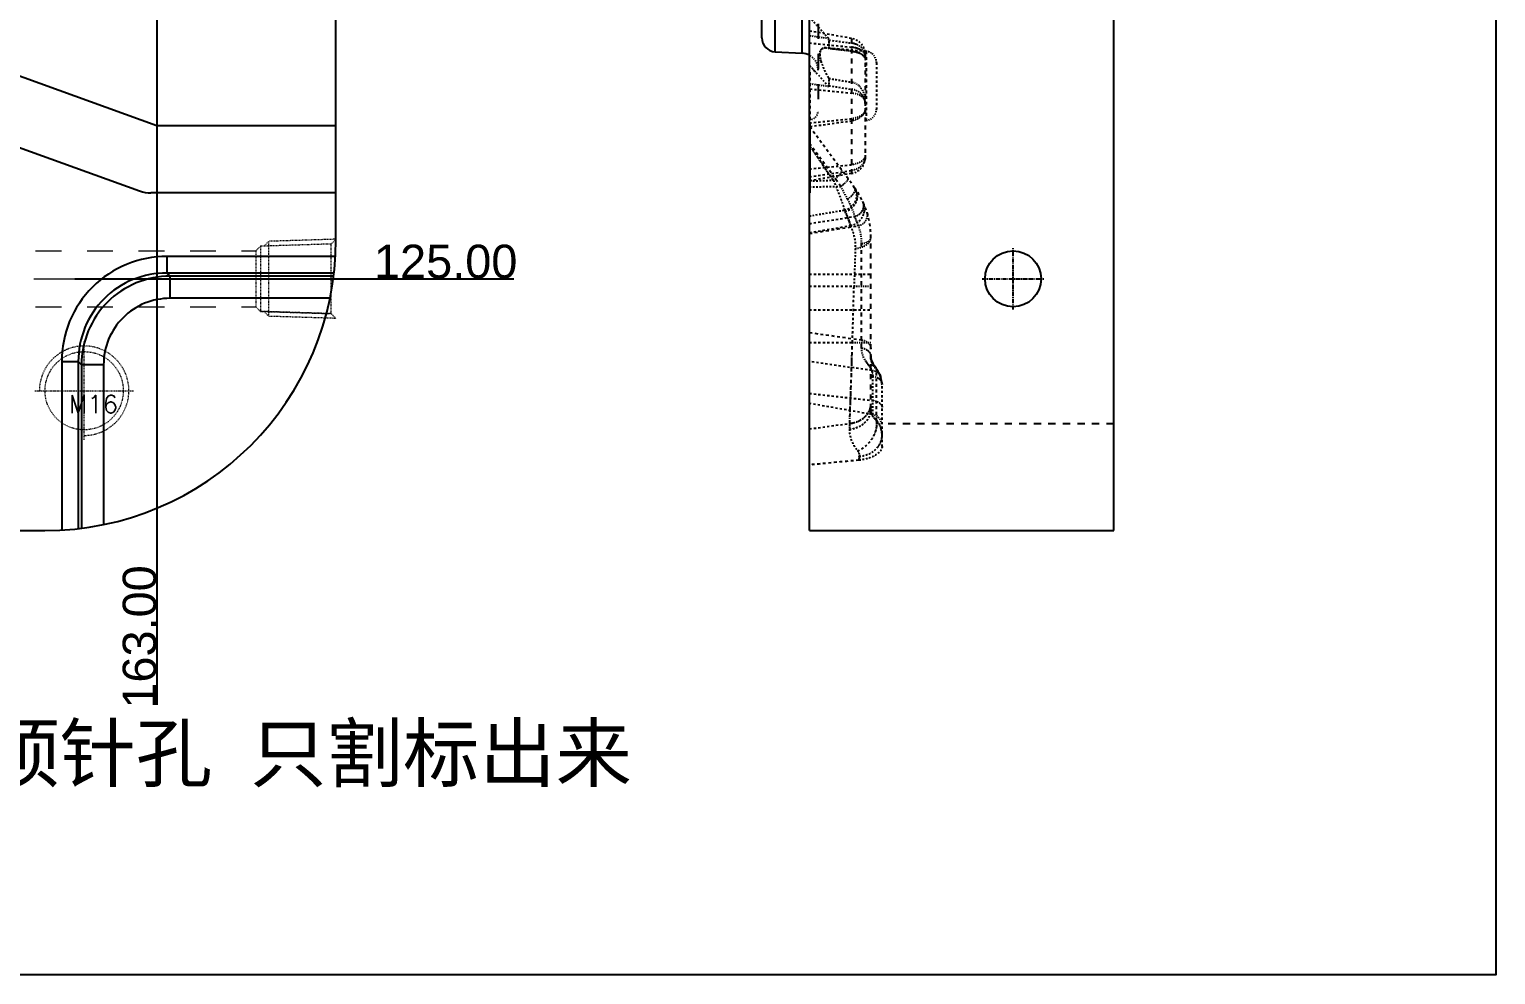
# Model space of a CAD drawing. Header units: millimetres. Extents: x 2704 to 3376, y 1494 to 1982.
# Drawn here: x 3113.9 to 3375.9, y 1494.2 to 1663.3 of the extents above; entities that cross this region are included whole.
import ezdxf

# ---------------------------------------------------------------- set-up
doc = ezdxf.new("R2010")
doc.units = ezdxf.units.MM
doc.linetypes.add('CENTER', pattern=[0.6, 0.375, -0.075, 0.075, -0.075])
doc.linetypes.add('HIDDEN', pattern=[0.2, 0.1, -0.1])
for name, color, linetype, lineweight in [('cool', 153, 'HIDDEN', 9), ('dim', 82, 'Continuous', 9), ('screw', 33, 'Continuous', 13)]:
    doc.layers.add(name, color=color, linetype=linetype, lineweight=lineweight)
doc.layers.add('DEFAULT_2', color=8, linetype='HIDDEN')
doc.styles.get("Standard").update_dxf_attribs({"font": 'arial.ttf'})
doc.styles.add('TXT', font='txt.shx', dxfattribs={"bigfont": 'gbcbig.shx'})
doc.dimstyles.new('mold', dxfattribs={"dimtxt": 10, "dimasz": 5, "dimexe": 0, "dimexo": 0, "dimgap": 0, "dimtad": 1, "dimzin": 1, "dimdsep": 46, "dimtxsty": 'Standard', "dimcen": 0, "dimclrd": 4, "dimclre": 4, "dimclrt": 6, "dimazin": 0, "dimtfac": 1, "dimtofl": 0, "dimtmove": 0, "dimatfit": 3, "dimfxl": 0, "dimarcsym": 0})

# ---------------------------------------------------------------- blocks, each defined once
blk = doc.blocks.new('screw_m16_g')
at = {"layer": 'screw', "color": 1, "linetype": 'CENTER', "ltscale": 0.497582}
for p, q in [((0, -8.8), (0, 8.8)), ((-8.8, 0), (8.8, 0))]:
    blk.add_line(p, q, dxfattribs=at)
at = {"layer": 'screw', "color": 33, "linetype": 'HIDDEN', "ltscale": 0.497582}
blk.add_circle((0, 0), 7, dxfattribs=at)
at = {"layer": 'screw', "color": 92, "linetype": 'HIDDEN', "ltscale": 0.497582}
blk.add_arc((0, 0), 8, 270, 180, dxfattribs=at)
at = {"layer": 'screw', "color": 6, "style": 'TXT'}
blk.add_text('M16', height=3.2, dxfattribs=at).set_placement((-2.72, -4))
blk = doc.blocks.new('cool_jt_f12')
at = {"layer": 'cool', "ltscale": 0.3}
for p, q in [((0, 7.0785), (0.856, 6.2225)), ((0, 7.0785), (12, 6.7035)), ((0.856, 6.2225), (0.856, -6.2225)), ((13.5, 5.827375), (0.856, 6.2225)), ((0.856, 6.2225), (13.5, 5.827375)), ((12, 6.7035), (12.856, 5.8475)), ((12, 6.7035), (12, -6.7035)), ((14.327375, 5), (13.5, 5.827375)), ((13.5, -5.827375), (13.5, 5.827375)), ((14.327375, -5), (14.327375, 5)), ((13.5, -5.827375), (14.327375, -5)), ((0.856, -6.2225), (0, -7.0785)), ((0, -7.0785), (12, -6.7035)), ((0.856, -6.2225), (13.5, -5.827375)), ((12, -6.7035), (12.856, -5.8475))]:
    blk.add_line(p, q, dxfattribs=at)
blk = doc.blocks.new('7')
at = {"layer": 'cool', "ltscale": 46}
for p, q in [((-1665.25, -2312.72), (-1303.91, -2312.72)), ((-1665.25, -2322.72), (-1303.91, -2322.72))]:
    blk.add_line(p, q, dxfattribs=at)
at = {"layer": 'cool', "color": 1, "linetype": 'CENTER', "ltscale": 40}
blk.add_line((-1679.58, -2317.72), (-1289.58, -2317.72), dxfattribs=at)
at = {"layer": 'cool', "ltscale": 0.932966, "rotation": 180}
blk.add_blockref('cool_jt_f12', (-1289.58, -2317.72), dxfattribs=at)
blk = doc.blocks.new('*D113')
at = {"layer": 'Defpoints', "color": 0, "transparency": 16777216}
for p in [(2973.67, 1743.63), (3122.02, 1618.63), (3176.12, 1618.63)]:
    blk.add_point(p, dxfattribs=at)
at = {"layer": 'dim', "color": 4, "lineweight": -2, "transparency": 16777216}
blk.add_line((3122.02, 1618.63), (3200.44, 1618.63), dxfattribs=at)
at = {"layer": 'dim', "color": 6, "transparency": 16777216, "insert": (3188.28, 1621.7), "char_height": 6, "attachment_point": 5}
blk.add_mtext('125.00', dxfattribs=at)
blk = doc.blocks.new('*D132')
at = {"layer": 'Defpoints', "color": 0, "transparency": 16777216}
for p in [(2973.67, 1743.63), (3136.67, 1732.23), (3136.67, 1566.76)]:
    blk.add_point(p, dxfattribs=at)
at = {"layer": 'dim', "color": 4, "lineweight": -2, "transparency": 16777216}
blk.add_line((3136.67, 1732.23), (3136.67, 1542.44), dxfattribs=at)
at = {"layer": 'dim', "color": 6, "transparency": 16777216, "insert": (3133.6, 1554.6), "char_height": 6, "attachment_point": 5, "rotation": 90}
blk.add_mtext('163.00', dxfattribs=at)

msp = doc.modelspace()

# ---------------------------------------------------------------- linework, layer by layer
at = {"color": 7, "linetype": 'Continuous'}
for p, q in [((3307.676, 1573.635), (3307.676, 1913.635)), ((3168.67, 1625.635), (3168.67, 1861.635)), ((3247.162, 1659.241), (3247.162, 1848.029)), ((3251.974, 1658.989), (3251.974, 1848.281)), ((3244.781, 1661.75), (3244.781, 1845.52)), ((3253.271, 1573.635), (3253.271, 1682.285)), ((3247.162, 1659.241), (3251.974, 1658.989)), ((3136.658, 1645.999), (3110.146, 1655.568)), ((3168.67, 1645.999), (3136.658, 1645.999)), ((3253.271, 1645.999), (3253.371, 1645.999)), ((3253.371, 1645.999), (3253.371, 1633.999)), ((3108.262, 1643.49), (3133.571, 1634.355)), ((3168.67, 1633.999), (3135.608, 1633.999)), ((3253.271, 1633.999), (3253.371, 1633.999)), ((3168.584, 1622.648), (3138.472, 1622.648)), ((3138.472, 1622.648), (3138.472, 1619.677)), ((3168.327, 1619.677), (3138.472, 1619.677)), ((3139.03, 1619.119), (3138.472, 1619.677)), ((3168.26, 1619.119), (3139.03, 1619.119)), ((3139.03, 1615.158), (3139.03, 1619.119)), ((3167.603, 1615.158), (3139.03, 1615.158)), ((3119.656, 1603.833), (3122.627, 1603.833)), ((3119.656, 1603.833), (3119.656, 1573.721)), ((3123.186, 1603.275), (3122.627, 1603.833)), ((3122.627, 1603.833), (3122.627, 1573.977)), ((3127.147, 1603.275), (3123.186, 1603.275)), ((3123.186, 1603.275), (3123.186, 1574.045)), ((3127.147, 1603.275), (3127.147, 1574.701)), ((3012.476, 1573.635), (3116.67, 1573.635)), ((3253.271, 1573.635), (3307.676, 1573.635))]:
    msp.add_line(p, q, dxfattribs=at)
at = {"color": 1, "linetype": 'CENTER', "ltscale": 2}
for p, q in [((3289.676, 1613.135), (3289.676, 1624.135)), ((3284.176, 1618.635), (3295.176, 1618.635))]:
    msp.add_line(p, q, dxfattribs=at)
msp.add_lwpolyline([(2704.321, 1982.269), (3375.922, 1982.269), (3375.922, 1494.213), (2704.321, 1494.213)], close=True)
msp.add_circle((3289.676, 1618.635), 5)
at = {"color": 7, "linetype": 'Continuous'}
for centre, radius, start, end in [((3044.02, 1728.51), 81.393, 270, 0), ((3044.02, 1728.51), 79.886, 270, 0), ((3044.02, 1728.51), 72.532, 270, 0), ((3247.294, 1661.75), 2.513, 180, 267), ((3251.816, 1655.978), 3.015, 60.71937, 87), ((3135.608, 1639.999), 6, 250.15411, 270), ((3116.67, 1625.635), 52, 270, 0), ((3116.67, 1625.635), 52, 270, 0)]:
    msp.add_arc(centre, radius, start, end, dxfattribs=at)
for points, knots in [([(3138.472, 1622.648), (3136.022, 1622.648), (3131.07, 1621.686), (3124.797, 1617.509), (3120.619, 1611.237), (3119.657, 1606.283), (3119.656, 1603.833)], [0, 0, 0, 0, 0.2500086, 0.4999555, 0.7499226, 1, 1, 1, 1]), ([(3138.472, 1619.677), (3136.407, 1619.685), (3132.227, 1618.89), (3126.93, 1615.376), (3123.415, 1610.079), (3122.62, 1605.899), (3122.627, 1603.833)], [0, 0, 0, 0, 0.2499953, 0.4999552, 0.7499354, 1, 1, 1, 1]), ([(3139.03, 1619.119), (3136.972, 1619.109), (3132.813, 1618.279), (3127.551, 1614.756), (3124.027, 1609.494), (3123.196, 1605.334), (3123.186, 1603.275)], [0, 0, 0, 0, 0.2499397, 0.4999186, 0.7499203, 1, 1, 1, 1]), ([(3139.03, 1615.158), (3137.483, 1615.158), (3134.356, 1614.55), (3130.394, 1611.913), (3127.755, 1607.951), (3127.147, 1604.822), (3127.147, 1603.275)], [0, 0, 0, 0, 0.2499874, 0.499918, 0.7498717, 1, 1, 1, 1])]:
    msp.add_open_spline(points, degree=3, knots=knots, dxfattribs=at)
at = {"layer": 'cool', "color": 1, "linetype": 'CENTER', "ltscale": 40}
msp.add_line((2778.67, 1618.635), (3168.67, 1618.635), dxfattribs=at)
at = {"layer": 'DEFAULT_2', "color": 8, "linetype": 'HIDDEN', "ltscale": 27}
msp.add_line((3254.831, 1858.646), (3254.831, 1648.624), dxfattribs=at)
at = {"layer": 'DEFAULT_2', "color": 8, "linetype": 'HIDDEN', "ltscale": 4}
for p, q in [((3260.792, 1661.626), (3253.271, 1662.952)), ((3253.271, 1660.82), (3260.792, 1660.059)), ((3263.445, 1659.295), (3256.195, 1659.929)), ((3265.271, 1657.302), (3265.271, 1648.968)), ((3253.371, 1652.594), (3260.792, 1651.844)), ((3253.271, 1646.503), (3260.792, 1647.264)), ((3253.371, 1645.872), (3260.792, 1646.887)), ((3253.271, 1638.286), (3260.792, 1639.046)), ((3253.271, 1636.853), (3260.792, 1637.993)), ((3260.792, 1637.48), (3253.271, 1636.153)), ((3253.271, 1628.498), (3261.372, 1629.798)), ((3253.271, 1626.908), (3260.62, 1628.148)), ((3253.271, 1619.453), (3264.271, 1619.453)), ((3253.271, 1617.337), (3261.257, 1617.337)), ((3253.271, 1613.07), (3264.271, 1613.07)), ((3253.271, 1607.277), (3260.956, 1607.277)), ((3264.434, 1602.249), (3253.271, 1603.835)), ((3266.271, 1588.638), (3266.271, 1599.714)), ((3253.271, 1598.158), (3264.618, 1596.879)), ((3264.618, 1594.352), (3253.271, 1596.352)), ((3253.271, 1591.8), (3260.479, 1592.783))]:
    msp.add_line(p, q, dxfattribs=at)
at = {"layer": 'DEFAULT_2', "color": 8, "linetype": 'HIDDEN', "ltscale": 2}
for p, q in [((3256.746, 1661.584), (3253.271, 1662.093)), ((3256.738, 1653.003), (3253.271, 1653.511))]:
    msp.add_line(p, q, dxfattribs=at)
at = {"layer": 'DEFAULT_2', "color": 8, "linetype": 'HIDDEN', "ltscale": 9}
for p, q in [((3260.792, 1661.626), (3260.792, 1637.48)), ((3264.271, 1595.273), (3264.271, 1626.038))]:
    msp.add_line(p, q, dxfattribs=at)
at = {"layer": 'DEFAULT_2', "color": 8, "linetype": 'HIDDEN', "ltscale": 0.4}
for p, q in [((3256.728, 1659.807), (3256.196, 1659.927)), ((3265.068, 1602.869), (3265.271, 1602.35))]:
    msp.add_line(p, q, dxfattribs=at)
at = {"layer": 'DEFAULT_2', "color": 8, "linetype": 'HIDDEN', "ltscale": 3}
for p, q in [((3256.728, 1661.335), (3260.792, 1660.783)), ((3253.271, 1656.853), (3256.738, 1653.003)), ((3256.728, 1653.166), (3260.792, 1652.546)), ((3253.271, 1636.141), (3257.526, 1636.271)), ((3253.271, 1635.084), (3258.916, 1635.17)), ((3253.271, 1629.874), (3259.539, 1630.931)), ((3264.618, 1594.352), (3264.618, 1601.241))]:
    msp.add_line(p, q, dxfattribs=at)
at = {"layer": 'DEFAULT_2', "color": 8, "linetype": 'HIDDEN'}
for p, q in [((3256.728, 1661.335), (3256.728, 1659.807)), ((3254.421, 1655.576), (3253.271, 1656.853)), ((3266.271, 1599.712), (3265.947, 1601.397))]:
    msp.add_line(p, q, dxfattribs=at)
at = {"layer": 'DEFAULT_2', "color": 8, "linetype": 'HIDDEN', "ltscale": 5}
for p, q in [((3263.445, 1659.295), (3263.445, 1646.975)), ((3253.371, 1655.578), (3253.371, 1645.999)), ((3261.367, 1634.908), (3253.271, 1645.948)), ((3258.916, 1635.17), (3253.271, 1642.868)), ((3253.271, 1626.736), (3262.021, 1628.141)), ((3253.271, 1609.04), (3262.618, 1607.712)), ((3265.271, 1593.341), (3265.271, 1602.35))]:
    msp.add_line(p, q, dxfattribs=at)
at = {"layer": 'DEFAULT_2', "color": 8, "linetype": 'HIDDEN', "ltscale": 7}
for p, q in [((3263.271, 1658.665), (3263.271, 1640.45)), ((3262.618, 1606.291), (3262.618, 1624.921))]:
    msp.add_line(p, q, dxfattribs=at)
at = {"layer": 'DEFAULT_2', "color": 8, "linetype": 'HIDDEN', "ltscale": 0.07}
for p, q in [((3253.271, 1655.568), (3253.371, 1655.578)), ((3253.371, 1643.497), (3253.271, 1643.49)), ((3253.371, 1634.355), (3253.271, 1634.355))]:
    msp.add_line(p, q, dxfattribs=at)
at = {"layer": 'DEFAULT_2', "color": 8, "linetype": 'HIDDEN', "ltscale": 0.9}
msp.add_line((3256.728, 1654.489), (3256.728, 1653.166), dxfattribs=at)
at = {"layer": 'DEFAULT_2', "color": 8, "linetype": 'HIDDEN', "ltscale": 0.1}
for p, q in [((3263.445, 1646.975), (3263.271, 1646.96)), ((3253.271, 1642.532), (3253.371, 1642.386))]:
    msp.add_line(p, q, dxfattribs=at)
at = {"layer": 'DEFAULT_2', "color": 8, "linetype": 'HIDDEN', "ltscale": 0.002}
msp.add_line((3265.066, 1602.871), (3265.068, 1602.869), dxfattribs=at)
at = {"layer": 'DEFAULT_2', "color": 8, "linetype": 'HIDDEN', "ltscale": 0.001}
msp.add_line((3265.946, 1601.398), (3265.947, 1601.397), dxfattribs=at)
at = {"layer": 'DEFAULT_2', "color": 8, "linetype": 'HIDDEN', "ltscale": 0.3}
msp.add_line((3265.947, 1601.397), (3266.026, 1601.042), dxfattribs=at)
at = {"layer": 'DEFAULT_2', "color": 8, "linetype": 'HIDDEN', "ltscale": 13}
msp.add_line((3307.676, 1592.685), (3266.248, 1592.685), dxfattribs=at)
at = {"layer": 'DEFAULT_2', "color": 8, "linetype": 'HIDDEN'}
for points in [[(3265.066, 1602.871), (3264.82, 1603.198), (3264.324, 1604.262), (3264.271, 1604.709)], [(3265.066, 1602.871), (3264.778, 1603.26), (3264.313, 1604.31), (3264.271, 1604.709)], [(3265.946, 1601.398), (3265.182, 1602.725), (3265.068, 1602.869)], [(3265.946, 1601.398), (3265.76, 1601.813), (3265.072, 1602.863)], [(3266.271, 1599.714), (3266.027, 1601.178), (3265.947, 1601.396)]]:
    msp.add_lwpolyline(points, dxfattribs=at)
at = {"layer": 'DEFAULT_2', "color": 8, "linetype": 'HIDDEN', "ltscale": 3}
for centre, radius, start, end in [((3260.271, 1658.671), 3, 0, 80), ((3324.469, 2043.31), 394.678, 260.11709, 260.71538), ((3260.271, 1640.434), 3, 280, 0)]:
    msp.add_arc(centre, radius, start, end, dxfattribs=at)
at = {"layer": 'DEFAULT_2', "color": 8, "linetype": 'HIDDEN', "ltscale": 2}
for centre, radius, start, end in [((3220.137, 1328.43), 333.391, 82.99577, 83.69889), ((3263.271, 1657.302), 2, 0, 85), ((3251.816, 1655.978), 3.015, 0, 60.71937), ((3253.324, 1648.624), 1.508, 268, 0), ((3263.271, 1648.968), 2, 275, 0), ((3032.95, 1516.424), 255.267, 27.1446, 27.72218), ((3035.19, 1517.587), 252.743, 27.14172, 27.72506), ((3253.605, 1624.914), 9.013, 0.05032, 20.98088), ((3253.639, 1624.92), 8.98, 0.01069, 21.02051), ((2138.497, 1636.755), 1122.844, 357.755658, 357.871884), ((3264.271, 1592.382), 2, 8.71184, 80)]:
    msp.add_arc(centre, radius, start, end, dxfattribs=at)
at = {"layer": 'DEFAULT_2', "color": 8, "linetype": 'HIDDEN'}
for centre, radius, start, end in [((3220.989, 1335.949), 325.825, 83.34528, 83.70273), ((3219.209, 1320.665), 341.211, 83.00003, 83.34571), ((3249.618, 1624.245), 13, 17.43976, 25.29081)]:
    msp.add_arc(centre, radius, start, end, dxfattribs=at)
at = {"layer": 'DEFAULT_2', "color": 8, "linetype": 'HIDDEN', "ltscale": 0.3}
msp.add_arc((3260.288, 1657.073), 3.744, 76.18799, 82.26568, dxfattribs=at)
at = {"layer": 'DEFAULT_2', "color": 8, "linetype": 'HIDDEN', "ltscale": 0.2}
for centre, radius, start, end in [((3260.396, 1654.159), 5.175, 74.38556, 77.15769), ((3261.565, 1601.11), 3.086, 21.65291, 27.18465), ((3261.649, 1601.209), 2.973, 13.78588, 20.47314), ((3266.555, 1595.194), 2.255, 226.52713, 235.2803)]:
    msp.add_arc(centre, radius, start, end, dxfattribs=at)
at = {"layer": 'DEFAULT_2', "color": 8, "linetype": 'HIDDEN', "ltscale": 5}
for centre, radius, start, end in [((3249.271, 1626.038), 15, 0, 36.25384), ((2153.026, 1636.521), 1108.315, 357.856055, 358.487999), ((3457.95, -501.779), 2097.147, 95.35729, 95.600924)]:
    msp.add_arc(centre, radius, start, end, dxfattribs=at)
at = {"layer": 'DEFAULT_2', "color": 8, "linetype": 'HIDDEN', "ltscale": 4}
for centre, radius, start, end in [((1624.865, 1661.287), 1636.982, 358.10925, 358.46153), ((1630.215, 1661.127), 1631.63, 358.108673, 358.462108)]:
    msp.add_arc(centre, radius, start, end, dxfattribs=at)
at = {"layer": 'DEFAULT_2', "color": 8, "linetype": 'HIDDEN', "ltscale": 6}
msp.add_arc((2096.778, 1638.321), 1164.592, 357.759025, 358.472491, dxfattribs=at)
at = {"layer": 'DEFAULT_2', "color": 8, "linetype": 'HIDDEN', "ltscale": 0.06}
msp.add_arc((3261.365, 1601.01), 3.31, 27.13856, 28.56087, dxfattribs=at)
at = {"layer": 'DEFAULT_2', "color": 8, "linetype": 'HIDDEN', "ltscale": 0.5}
msp.add_arc((3261.764, 1601.239), 2.854, 0.05329, 13.75965, dxfattribs=at)
at = {"layer": 'DEFAULT_2', "color": 8, "linetype": 'HIDDEN', "ltscale": 0.4}
msp.add_arc((3260.956, 1598.932), 5.505, 32.87888, 38.3868, dxfattribs=at)
at = {"layer": 'DEFAULT_2', "color": 8, "linetype": 'HIDDEN', "ltscale": 0.1}
msp.add_arc((3260.887, 1596.521), 3.445, 321.25503, 324.28599, dxfattribs=at)
at = {"layer": 'DEFAULT_2', "color": 8, "linetype": 'HIDDEN', "ltscale": 0.7}
for centre, radius, start, end in [((3362.718, 1587.461), 102.377, 177.02035, 177.61009), ((3361.281, 1587.529), 100.938, 177.01615, 177.61429)]:
    msp.add_arc(centre, radius, start, end, dxfattribs=at)
at = {"layer": 'DEFAULT_2', "color": 8, "linetype": 'HIDDEN', "ltscale": 0.8}
msp.add_arc((3262.271, 1590.657), 4, 0.05494, 16.5007, dxfattribs=at)
at = {"layer": 'DEFAULT_2', "color": 8, "linetype": 'HIDDEN', "ltscale": 3}
msp.add_open_spline([(3253.271, 1665.458), (3254.429, 1664.166), (3255.588, 1662.875), (3256.746, 1661.584)], degree=3, dxfattribs=at)
at = {"layer": 'DEFAULT_2', "color": 8, "linetype": 'HIDDEN', "ltscale": 0.2}
msp.add_open_spline([(3256.728, 1661.335), (3256.728, 1661.357), (3256.73, 1661.44), (3256.737, 1661.524), (3256.746, 1661.584)], degree=3, knots=[0, 0, 0, 0, 0.2635103, 1, 1, 1, 1], dxfattribs=at)
at = {"layer": 'DEFAULT_2', "color": 8, "linetype": 'HIDDEN', "ltscale": 3}
for points, knots in [([(3256.195, 1659.929), (3256.034, 1659.943), (3255.713, 1659.927), (3255.302, 1659.621), (3255.124, 1659.072), (3255.145, 1658.366), (3255.337, 1657.51), (3255.82, 1656.171), (3256.338, 1655.165), (3256.728, 1654.489)], [0, 0, 0, 0, 0.0755162, 0.1442247, 0.2257076, 0.3343785, 0.4724618, 0.6344482, 1, 1, 1, 1]), ([(3257.526, 1636.271), (3257.78, 1635.695), (3258.244, 1634.605), (3258.835, 1633.093), (3259.257, 1631.891), (3259.472, 1631.204), (3259.539, 1630.931)], [0, 0, 0, 0, 0.3307509, 0.6223757, 0.8524271, 1, 1, 1, 1]), ([(3259.539, 1630.931), (3259.976, 1631.02), (3260.817, 1631.416), (3261.641, 1632.519), (3261.839, 1633.872), (3261.503, 1634.723), (3261.247, 1635.072)], [0, 0, 0, 0, 0.2537986, 0.5056884, 0.7538821, 1, 1, 1, 1]), ([(3259.642, 1630.726), (3260.082, 1630.818), (3260.929, 1631.223), (3261.759, 1632.337), (3261.961, 1633.7), (3261.624, 1634.558), (3261.367, 1634.908)], [0, 0, 0, 0, 0.2540987, 0.5064835, 0.754663, 1, 1, 1, 1]), ([(3260.62, 1628.148), (3261.073, 1628.235), (3261.948, 1628.613), (3262.879, 1629.675), (3263.254, 1631.025), (3263.067, 1631.942), (3262.88, 1632.347)], [0, 0, 0, 0, 0.2541428, 0.5059205, 0.7540383, 1, 1, 1, 1]), ([(3260.62, 1628.148), (3260.7, 1627.936), (3260.904, 1627.436), (3261.352, 1626.116), (3261.515, 1624.933), (3261.48, 1624.079)], [0, 0, 0, 0, 0.162512, 0.3872421, 1, 1, 1, 1]), ([(3261.48, 1624.079), (3261.46, 1623.567), (3261.38, 1621.32), (3261.319, 1619.072), (3261.257, 1617.337)], [0, 0, 0, 0, 0.2279135, 1, 1, 1, 1]), ([(3260.479, 1592.783), (3260.992, 1592.842), (3261.977, 1593.094), (3263.225, 1593.874), (3264.07, 1594.976), (3264.271, 1595.857), (3264.271, 1596.28)], [0, 0, 0, 0, 0.2760481, 0.5346066, 0.7734319, 1, 1, 1, 1]), ([(3260.43, 1591.731), (3260.949, 1591.793), (3261.947, 1592.051), (3263.211, 1592.842), (3264.066, 1593.956), (3264.271, 1594.846), (3264.271, 1595.273)], [0, 0, 0, 0, 0.2765159, 0.5354352, 0.7741658, 1, 1, 1, 1]), ([(3260.43, 1591.731), (3261.274, 1591.831), (3262.513, 1592.266), (3263.686, 1593.394), (3264.043, 1594.083), (3264.148, 1594.435)], [0, 0, 0, 0, 0.5287705, 0.7717363, 1, 1, 1, 1]), ([(3260.43, 1591.731), (3260.401, 1591.042), (3260.686, 1589.619), (3261.456, 1588.428), (3261.895, 1587.869)], [0, 0, 0, 0, 0.4921882, 1, 1, 1, 1]), ([(3262.18, 1586.887), (3262.731, 1586.938), (3263.795, 1587.19), (3265.148, 1588.025), (3266.058, 1589.23), (3266.271, 1590.194), (3266.271, 1590.66)], [0, 0, 0, 0, 0.2735808, 0.5302923, 0.7696523, 1, 1, 1, 1]), ([(3266.271, 1588.634), (3266.248, 1588.017), (3265.504, 1587.3), (3264.547, 1586.799), (3263.546, 1586.42), (3262.722, 1586.261), (3262.148, 1586.207)], [0, 0, 0, 0, 0.3674945, 0.5035957, 0.6564839, 1, 1, 1, 1])]:
    msp.add_open_spline(points, degree=3, knots=knots, dxfattribs=at)
at = {"layer": 'DEFAULT_2', "color": 8, "linetype": 'HIDDEN', "ltscale": 2}
for points, knots in [([(3255.445, 1657.233), (3255.326, 1657.59), (3255.185, 1658.106), (3255.131, 1658.768), (3255.166, 1659.252), (3255.382, 1659.764), (3255.776, 1659.913), (3255.956, 1659.93)], [0, 0, 0, 0, 0.360097, 0.5081601, 0.6334321, 0.8264942, 1, 1, 1, 1]), ([(3263.271, 1658.506), (3263.271, 1658.776), (3263.136, 1659.343), (3262.584, 1660.051), (3261.77, 1660.562), (3261.128, 1660.737), (3260.792, 1660.783)], [0, 0, 0, 0, 0.2223945, 0.4606087, 0.721204, 1, 1, 1, 1]), ([(3263.271, 1658.364), (3263.271, 1658.57), (3263.115, 1659.023), (3262.548, 1659.535), (3261.746, 1659.901), (3261.124, 1660.025), (3260.792, 1660.059)], [0, 0, 0, 0, 0.1902702, 0.4171966, 0.6909217, 1, 1, 1, 1]), ([(3263.271, 1649.993), (3263.271, 1650.295), (3263.142, 1650.915), (3262.598, 1651.712), (3261.783, 1652.293), (3261.13, 1652.495), (3260.792, 1652.546)], [0, 0, 0, 0, 0.2347725, 0.4780409, 0.7337788, 1, 1, 1, 1]), ([(3263.271, 1650.149), (3263.271, 1650.354), (3263.115, 1650.807), (3262.548, 1651.319), (3261.746, 1651.686), (3261.124, 1651.81), (3260.792, 1651.844)], [0, 0, 0, 0, 0.1902702, 0.4171966, 0.6909217, 1, 1, 1, 1]), ([(3263.271, 1650.745), (3263.271, 1651.186), (3263.042, 1652.089), (3262.488, 1652.831), (3262.145, 1653.135)], [0, 0, 0, 0, 0.4902582, 1, 1, 1, 1]), ([(3263.271, 1649.178), (3263.271, 1648.906), (3263.137, 1648.337), (3262.585, 1647.624), (3261.771, 1647.109), (3261.128, 1646.933), (3260.792, 1646.887)], [0, 0, 0, 0, 0.2230998, 0.4615917, 0.7219063, 1, 1, 1, 1]), ([(3263.271, 1648.958), (3263.271, 1648.753), (3263.115, 1648.3), (3262.548, 1647.788), (3261.746, 1647.421), (3261.124, 1647.297), (3260.792, 1647.264)], [0, 0, 0, 0, 0.1902702, 0.4171966, 0.6909217, 1, 1, 1, 1]), ([(3263.271, 1640.741), (3263.271, 1640.536), (3263.115, 1640.083), (3262.548, 1639.57), (3261.746, 1639.204), (3261.124, 1639.08), (3260.792, 1639.046)], [0, 0, 0, 0, 0.1902702, 0.4171966, 0.6909217, 1, 1, 1, 1]), ([(3263.271, 1640.535), (3263.271, 1640.234), (3263.142, 1639.616), (3262.598, 1638.823), (3261.782, 1638.245), (3261.13, 1638.045), (3260.792, 1637.993)], [0, 0, 0, 0, 0.2342537, 0.4773027, 0.733241, 1, 1, 1, 1]), ([(3257.526, 1636.271), (3257.77, 1636.436), (3258.205, 1636.766), (3258.671, 1637.212), (3258.929, 1637.558), (3259.063, 1637.793), (3259.094, 1638.007), (3259.035, 1638.089)], [0, 0, 0, 0, 0.3578403, 0.6620477, 0.7822548, 0.8776765, 1, 1, 1, 1]), ([(3257.526, 1636.271), (3257.77, 1636.436), (3258.205, 1636.765), (3258.672, 1637.211), (3258.93, 1637.557), (3259.064, 1637.793), (3259.094, 1638.007), (3259.035, 1638.089)], [0, 0, 0, 0, 0.3577123, 0.6618069, 0.781988, 0.8774238, 1, 1, 1, 1]), ([(3260.101, 1632.887), (3260.332, 1633.039), (3260.652, 1633.293), (3261.012, 1633.684), (3261.336, 1634.116), (3261.552, 1634.656), (3261.367, 1634.908)], [0, 0, 0, 0, 0.3301777, 0.4856006, 0.6273604, 1, 1, 1, 1]), ([(3260.101, 1632.887), (3260.26, 1632.577), (3260.74, 1631.572), (3261.136, 1630.528), (3261.372, 1629.798)], [0, 0, 0, 0, 0.3117548, 1, 1, 1, 1]), ([(3260.62, 1628.148), (3260.556, 1628.366), (3260.283, 1629.244), (3259.948, 1630.105), (3259.642, 1630.726)], [0, 0, 0, 0, 0.2477836, 1, 1, 1, 1]), ([(3259.642, 1630.726), (3259.745, 1630.517), (3260.127, 1629.68), (3260.426, 1628.807), (3260.62, 1628.148)], [0, 0, 0, 0, 0.2531991, 1, 1, 1, 1]), ([(3261.372, 1629.798), (3261.661, 1629.867), (3262.213, 1630.125), (3262.807, 1630.795), (3263.059, 1631.632), (3262.949, 1632.201), (3262.833, 1632.446)], [0, 0, 0, 0, 0.2602994, 0.5163156, 0.7623298, 1, 1, 1, 1]), ([(3262.021, 1628.141), (3262.291, 1628.199), (3262.811, 1628.417), (3263.398, 1629.003), (3263.696, 1629.756), (3263.657, 1630.291), (3263.581, 1630.533)], [0, 0, 0, 0, 0.2603486, 0.5153979, 0.7612484, 1, 1, 1, 1]), ([(3261.48, 1624.079), (3261.854, 1624.11), (3262.556, 1624.242), (3263.464, 1624.661), (3264.103, 1625.266), (3264.271, 1625.795), (3264.271, 1626.038)], [0, 0, 0, 0, 0.3041199, 0.5746998, 0.8028176, 1, 1, 1, 1]), ([(3262.618, 1624.921), (3262.839, 1624.944), (3263.253, 1625.026), (3263.788, 1625.266), (3264.166, 1625.604), (3264.271, 1625.903), (3264.271, 1626.038)], [0, 0, 0, 0, 0.3099285, 0.5845486, 0.8111333, 1, 1, 1, 1]), ([(3261.257, 1617.337), (3261.461, 1617.332), (3261.858, 1617.322), (3262.428, 1617.31), (3262.944, 1617.303), (3263.389, 1617.3), (3263.75, 1617.302), (3263.994, 1617.307), (3264.137, 1617.315), (3264.209, 1617.32), (3264.244, 1617.327), (3264.271, 1617.332), (3264.271, 1617.337)], [0, 0, 0, 0, 0.2031774, 0.3944819, 0.5671318, 0.7160596, 0.8368527, 0.9259993, 0.9577364, 0.9806365, 0.9946302, 1, 1, 1, 1]), ([(3260.956, 1607.277), (3261.18, 1607.269), (3261.617, 1607.256), (3262.244, 1607.24), (3262.811, 1607.231), (3263.301, 1607.227), (3263.698, 1607.229), (3263.966, 1607.236), (3264.123, 1607.246), (3264.203, 1607.254), (3264.243, 1607.262), (3264.271, 1607.271), (3264.271, 1607.277)], [0, 0, 0, 0, 0.2030684, 0.3942699, 0.5668253, 0.7156712, 0.8364017, 0.9255185, 0.9572636, 0.9802003, 0.9942925, 1, 1, 1, 1]), ([(3260.956, 1607.277), (3261.18, 1607.269), (3261.617, 1607.256), (3262.244, 1607.24), (3262.811, 1607.231), (3263.301, 1607.227), (3263.698, 1607.229), (3263.966, 1607.236), (3264.123, 1607.246), (3264.203, 1607.254), (3264.243, 1607.262), (3264.271, 1607.271), (3264.271, 1607.277)], [0, 0, 0, 0, 0.2030683, 0.3942698, 0.5668252, 0.7156711, 0.8364016, 0.9255184, 0.9572635, 0.9802002, 0.9942924, 1, 1, 1, 1]), ([(3262.618, 1607.712), (3263.049, 1607.651), (3263.684, 1607.38), (3264.182, 1606.704), (3264.271, 1606.313), (3264.271, 1606.125)], [0, 0, 0, 0, 0.5295965, 0.771287, 1, 1, 1, 1]), ([(3262.618, 1606.291), (3262.842, 1606.259), (3263.272, 1606.136), (3263.815, 1605.78), (3264.18, 1605.286), (3264.27, 1604.896), (3264.271, 1604.709)], [0, 0, 0, 0, 0.2736183, 0.5325566, 0.7728945, 1, 1, 1, 1]), ([(3263.868, 1603.188), (3263.486, 1603.654), (3262.868, 1604.625), (3262.618, 1605.762), (3262.618, 1606.291)], [0, 0, 0, 0, 0.5326553, 1, 1, 1, 1]), ([(3264.271, 1604.704), (3264.271, 1604.306), (3264.477, 1603.437), (3264.968, 1602.706), (3265.271, 1602.35)], [0, 0, 0, 0, 0.4594157, 1, 1, 1, 1]), ([(3264.618, 1601.241), (3264.842, 1601.211), (3265.27, 1601.092), (3265.814, 1600.751), (3266.181, 1600.274), (3266.271, 1599.895), (3266.271, 1599.714)], [0, 0, 0, 0, 0.2778925, 0.5385061, 0.7771188, 1, 1, 1, 1]), ([(3264.618, 1596.879), (3264.84, 1596.854), (3265.259, 1596.761), (3265.797, 1596.485), (3266.173, 1596.099), (3266.271, 1595.772), (3266.271, 1595.621)], [0, 0, 0, 0, 0.2984544, 0.5673453, 0.7980596, 1, 1, 1, 1]), ([(3260.479, 1592.783), (3261.09, 1592.853), (3262.252, 1593.18), (3263.22, 1593.924), (3263.573, 1594.365)], [0, 0, 0, 0, 0.5210326, 1, 1, 1, 1]), ([(3265.271, 1593.341), (3264.963, 1593.554), (3264.451, 1594.144), (3264.271, 1594.901), (3264.271, 1595.273)], [0, 0, 0, 0, 0.5017905, 1, 1, 1, 1]), ([(3266.271, 1590.657), (3266.271, 1591.132), (3266.093, 1592.11), (3265.584, 1592.958), (3265.271, 1593.341)], [0, 0, 0, 0, 0.4900188, 1, 1, 1, 1])]:
    msp.add_open_spline(points, degree=3, knots=knots, dxfattribs=at)
at = {"layer": 'DEFAULT_2', "color": 8, "linetype": 'HIDDEN', "ltscale": 0.2}
for points in [[(3255.956, 1659.93), (3256.036, 1659.937), (3256.116, 1659.936), (3256.195, 1659.929)], [(3262.497, 1658.861), (3262.407, 1658.912), (3262.313, 1658.956), (3262.218, 1658.996)], [(3262.778, 1658.671), (3262.691, 1658.743), (3262.596, 1658.806), (3262.497, 1658.861)], [(3263.001, 1658.445), (3262.936, 1658.528), (3262.86, 1658.604), (3262.778, 1658.671)], [(3263.137, 1658.233), (3263.099, 1658.308), (3263.053, 1658.379), (3263.001, 1658.445)], [(3259.642, 1630.726), (3259.608, 1630.794), (3259.568, 1630.86), (3259.539, 1630.931)], [(3259.539, 1630.931), (3259.568, 1630.86), (3259.608, 1630.794), (3259.642, 1630.726)]]:
    msp.add_open_spline(points, degree=3, dxfattribs=at)
at = {"layer": 'DEFAULT_2', "color": 8, "linetype": 'HIDDEN', "ltscale": 0.7}
for points, knots in [([(3261.771, 1659.854), (3261.694, 1659.88), (3261.374, 1659.975), (3261.043, 1660.033), (3260.792, 1660.059)], [0, 0, 0, 0, 0.2423966, 1, 1, 1, 1]), ([(3263.09, 1650.88), (3263.06, 1650.951), (3262.924, 1651.234), (3262.734, 1651.49), (3262.569, 1651.66)], [0, 0, 0, 0, 0.2464763, 1, 1, 1, 1]), ([(3263.284, 1604.021), (3263.326, 1603.95), (3263.504, 1603.661), (3263.705, 1603.387), (3263.868, 1603.188)], [0, 0, 0, 0, 0.2427387, 1, 1, 1, 1]), ([(3264.618, 1601.241), (3264.618, 1601.497), (3264.571, 1601.842), (3264.465, 1602.167), (3264.434, 1602.249)], [0, 0, 0, 0, 0.7462618, 1, 1, 1, 1]), ([(3266.026, 1601.042), (3265.997, 1601.117), (3265.873, 1601.421), (3265.714, 1601.711), (3265.579, 1601.92)], [0, 0, 0, 0, 0.2430192, 1, 1, 1, 1]), ([(3261.895, 1587.869), (3262.003, 1587.731), (3262.171, 1587.415), (3262.198, 1587.059), (3262.18, 1586.887)], [0, 0, 0, 0, 0.5033846, 1, 1, 1, 1])]:
    msp.add_open_spline(points, degree=3, knots=knots, dxfattribs=at)
at = {"layer": 'DEFAULT_2', "color": 8, "linetype": 'HIDDEN'}
for points, knots in [([(3260.792, 1659.333), (3260.922, 1659.317), (3261.4, 1659.248), (3261.877, 1659.136), (3262.203, 1659.002)], [0, 0, 0, 0, 0.2707099, 1, 1, 1, 1]), ([(3258.916, 1635.17), (3259.104, 1635.313), (3259.443, 1635.586), (3259.858, 1635.973), (3260.104, 1636.259), (3260.195, 1636.434), (3260.196, 1636.505), (3260.181, 1636.525)], [0, 0, 0, 0, 0.3737297, 0.6871495, 0.8994936, 0.9620058, 1, 1, 1, 1]), ([(3261.372, 1629.798), (3261.661, 1629.867), (3262.213, 1630.124), (3262.616, 1630.581), (3262.757, 1630.837)], [0, 0, 0, 0, 0.5041479, 1, 1, 1, 1]), ([(3264.434, 1602.249), (3264.758, 1602.252), (3265.248, 1602.154), (3265.739, 1601.776), (3265.894, 1601.527), (3265.946, 1601.398)], [0, 0, 0, 0, 0.5317771, 0.771473, 1, 1, 1, 1]), ([(3265.271, 1602.35), (3265.353, 1602.246), (3265.652, 1601.84), (3265.894, 1601.39), (3266.026, 1601.042)], [0, 0, 0, 0, 0.2618168, 1, 1, 1, 1]), ([(3266.271, 1599.714), (3266.271, 1600.051), (3266.207, 1600.506), (3266.066, 1600.935), (3266.026, 1601.042)], [0, 0, 0, 0, 0.7460261, 1, 1, 1, 1]), ([(3265.271, 1593.341), (3265.367, 1593.223), (3265.719, 1592.751), (3265.982, 1592.211), (3266.106, 1591.793)], [0, 0, 0, 0, 0.2582535, 1, 1, 1, 1])]:
    msp.add_open_spline(points, degree=3, knots=knots, dxfattribs=at)
at = {"layer": 'DEFAULT_2', "color": 8, "linetype": 'HIDDEN', "ltscale": 0.5}
for points, knots in [([(3261.547, 1659.204), (3261.486, 1659.218), (3261.237, 1659.271), (3260.984, 1659.31), (3260.792, 1659.333)], [0, 0, 0, 0, 0.2417492, 1, 1, 1, 1]), ([(3264.058, 1605.427), (3264.092, 1605.372), (3264.211, 1605.15), (3264.27, 1604.896), (3264.271, 1604.709)], [0, 0, 0, 0, 0.2575065, 1, 1, 1, 1]), ([(3263.868, 1603.188), (3263.908, 1603.14), (3264.056, 1602.951), (3264.188, 1602.749), (3264.273, 1602.593)], [0, 0, 0, 0, 0.2590652, 1, 1, 1, 1]), ([(3266.058, 1600.41), (3266.092, 1600.357), (3266.211, 1600.143), (3266.271, 1599.895), (3266.271, 1599.714)], [0, 0, 0, 0, 0.2588938, 1, 1, 1, 1]), ([(3262.18, 1586.887), (3262.169, 1586.773), (3262.134, 1586.548), (3262.156, 1586.32), (3262.148, 1586.207)], [0, 0, 0, 0, 0.5037143, 1, 1, 1, 1]), ([(3262.148, 1586.207), (3262.156, 1586.32), (3262.135, 1586.548), (3262.169, 1586.773), (3262.18, 1586.887)], [0, 0, 0, 0, 0.4963572, 1, 1, 1, 1])]:
    msp.add_open_spline(points, degree=3, knots=knots, dxfattribs=at)
at = {"layer": 'DEFAULT_2', "color": 8, "linetype": 'HIDDEN', "ltscale": 0.4}
for points in [[(3261.771, 1660.508), (3261.581, 1660.592), (3261.383, 1660.659), (3261.182, 1660.709)], [(3264.15, 1606.676), (3264.228, 1606.504), (3264.271, 1606.313), (3264.271, 1606.125)]]:
    msp.add_open_spline(points, degree=3, dxfattribs=at)
at = {"layer": 'DEFAULT_2', "color": 8, "linetype": 'HIDDEN', "ltscale": 0.6}
for points, knots in [([(3262.569, 1659.47), (3262.512, 1659.51), (3262.26, 1659.666), (3261.986, 1659.783), (3261.771, 1659.854)], [0, 0, 0, 0, 0.2349363, 1, 1, 1, 1]), ([(3263.271, 1658.506), (3263.271, 1658.708), (3263.223, 1658.983), (3263.12, 1659.234), (3263.09, 1659.297)], [0, 0, 0, 0, 0.7445733, 1, 1, 1, 1]), ([(3263.09, 1648.383), (3263.06, 1648.318), (3262.922, 1648.061), (3262.731, 1647.833), (3262.569, 1647.683)], [0, 0, 0, 0, 0.2430088, 1, 1, 1, 1]), ([(3263.271, 1649.178), (3263.271, 1648.975), (3263.223, 1648.699), (3263.12, 1648.446), (3263.09, 1648.383)], [0, 0, 0, 0, 0.7447136, 1, 1, 1, 1]), ([(3262.757, 1630.837), (3262.792, 1630.9), (3262.915, 1631.154), (3262.981, 1631.437), (3262.991, 1631.647)], [0, 0, 0, 0, 0.2546266, 1, 1, 1, 1]), ([(3262.991, 1631.647), (3262.994, 1631.716), (3262.99, 1631.989), (3262.92, 1632.262), (3262.833, 1632.446)], [0, 0, 0, 0, 0.2537243, 1, 1, 1, 1]), ([(3263.465, 1605.997), (3263.527, 1605.96), (3263.755, 1605.806), (3263.951, 1605.6), (3264.058, 1605.427)], [0, 0, 0, 0, 0.2604396, 1, 1, 1, 1]), ([(3264.288, 1603.22), (3264.441, 1603.213), (3264.734, 1603.156), (3264.978, 1602.977), (3265.066, 1602.871)], [0, 0, 0, 0, 0.5267123, 1, 1, 1, 1]), ([(3265.465, 1600.958), (3265.527, 1600.923), (3265.754, 1600.776), (3265.95, 1600.578), (3266.058, 1600.41)], [0, 0, 0, 0, 0.2621264, 1, 1, 1, 1]), ([(3263.684, 1594.51), (3263.727, 1594.57), (3263.889, 1594.812), (3264.019, 1595.075), (3264.093, 1595.279)], [0, 0, 0, 0, 0.2541603, 1, 1, 1, 1])]:
    msp.add_open_spline(points, degree=3, knots=knots, dxfattribs=at)
at = {"layer": 'DEFAULT_2', "color": 8, "linetype": 'HIDDEN', "ltscale": 0.3}
for points, knots in [([(3262.218, 1658.996), (3262.185, 1659.01), (3262.044, 1659.065), (3261.9, 1659.112), (3261.789, 1659.143)], [0, 0, 0, 0, 0.240725, 1, 1, 1, 1]), ([(3263.868, 1603.188), (3263.904, 1603.195), (3264.043, 1603.218), (3264.184, 1603.225), (3264.288, 1603.22)], [0, 0, 0, 0, 0.2588358, 1, 1, 1, 1])]:
    msp.add_open_spline(points, degree=3, knots=knots, dxfattribs=at)
at = {"layer": 'DEFAULT_2', "color": 8, "linetype": 'HIDDEN', "ltscale": 0.9}
for points, knots in [([(3262.203, 1659.002), (3262.403, 1658.92), (3262.767, 1658.728), (3263.045, 1658.412), (3263.132, 1658.243)], [0, 0, 0, 0, 0.5307393, 1, 1, 1, 1]), ([(3264.534, 1603.504), (3264.491, 1603.604), (3264.345, 1603.988), (3264.271, 1604.401), (3264.271, 1604.704)], [0, 0, 0, 0, 0.2643787, 1, 1, 1, 1]), ([(3263.868, 1603.188), (3264.097, 1603.232), (3264.54, 1603.25), (3264.942, 1603.022), (3265.066, 1602.871)], [0, 0, 0, 0, 0.5430637, 1, 1, 1, 1]), ([(3265.294, 1592.093), (3265.309, 1592.2), (3265.351, 1592.614), (3265.329, 1593.036), (3265.271, 1593.341)], [0, 0, 0, 0, 0.2573171, 1, 1, 1, 1])]:
    msp.add_open_spline(points, degree=3, knots=knots, dxfattribs=at)
at = {"layer": 'DEFAULT_2', "color": 8, "linetype": 'HIDDEN', "ltscale": 0.4}
for points, knots in [([(3263.132, 1658.243), (3263.201, 1658.11), (3263.26, 1657.911), (3263.271, 1657.71), (3263.271, 1657.658)], [0, 0, 0, 0, 0.7414597, 1, 1, 1, 1]), ([(3263.271, 1650.149), (3263.271, 1650.199), (3263.255, 1650.406), (3263.174, 1650.605), (3263.09, 1650.738)], [0, 0, 0, 0, 0.2416351, 1, 1, 1, 1]), ([(3263.271, 1648.958), (3263.271, 1648.908), (3263.255, 1648.701), (3263.174, 1648.502), (3263.09, 1648.37)], [0, 0, 0, 0, 0.2416351, 1, 1, 1, 1])]:
    msp.add_open_spline(points, degree=3, knots=knots, dxfattribs=at)
at = {"layer": 'DEFAULT_2', "color": 8, "linetype": 'HIDDEN'}
msp.add_open_spline([(3262.145, 1653.135), (3261.768, 1653.468), (3261.288, 1653.721), (3260.792, 1653.802)], degree=3, dxfattribs=at)
at = {"layer": 'DEFAULT_2', "color": 8, "linetype": 'HIDDEN', "ltscale": 0.1}
msp.add_open_spline([(3256.738, 1653.003), (3256.732, 1653.057), (3256.728, 1653.112), (3256.728, 1653.166)], degree=3, dxfattribs=at)
at = {"layer": 'DEFAULT_2', "color": 8, "linetype": 'HIDDEN', "ltscale": 0.6}
for points in [[(3263.271, 1649.993), (3263.271, 1650.295), (3263.207, 1650.602), (3263.09, 1650.88)], [(3263.271, 1640.535), (3263.271, 1640.234), (3263.207, 1639.929), (3263.09, 1639.652)], [(3261.634, 1634.293), (3261.551, 1634.57), (3261.419, 1634.838), (3261.247, 1635.072)], [(3261.755, 1634.125), (3261.672, 1634.404), (3261.539, 1634.673), (3261.367, 1634.908)], [(3261.658, 1632.388), (3261.771, 1632.661), (3261.839, 1632.958), (3261.856, 1633.253)], [(3261.856, 1633.253), (3261.872, 1633.545), (3261.838, 1633.844), (3261.755, 1634.125)], [(3264.148, 1594.435), (3264.228, 1594.706), (3264.271, 1594.991), (3264.271, 1595.273)]]:
    msp.add_open_spline(points, degree=3, dxfattribs=at)
at = {"layer": 'DEFAULT_2', "color": 8, "linetype": 'HIDDEN', "ltscale": 4}
for points, knots in [([(3257.526, 1636.271), (3256.831, 1637.324), (3255.423, 1639.418), (3253.985, 1641.492), (3253.271, 1642.532)], [0, 0, 0, 0, 0.5000314, 1, 1, 1, 1]), ([(3253.371, 1642.386), (3254.069, 1641.371), (3255.473, 1639.345), (3256.847, 1637.299), (3257.526, 1636.271)], [0, 0, 0, 0, 0.4999685, 1, 1, 1, 1]), ([(3261.895, 1587.869), (3262.446, 1588.106), (3263.479, 1588.758), (3264.65, 1590.117), (3265.325, 1591.7), (3265.368, 1592.826), (3265.271, 1593.341)], [0, 0, 0, 0, 0.2618614, 0.5233353, 0.7716707, 1, 1, 1, 1])]:
    msp.add_open_spline(points, degree=3, knots=knots, dxfattribs=at)
at = {"layer": 'DEFAULT_2', "color": 8, "linetype": 'HIDDEN', "ltscale": 0.8}
for points in [[(3263.142, 1631.305), (3263.12, 1631.662), (3263.03, 1632.022), (3262.88, 1632.347)], [(3263.005, 1630.234), (3263.116, 1630.576), (3263.163, 1630.946), (3263.142, 1631.305)], [(3266.079, 1589.559), (3266.205, 1589.91), (3266.271, 1590.288), (3266.271, 1590.66)]]:
    msp.add_open_spline(points, degree=3, dxfattribs=at)
for points, knots in [([(3264.434, 1602.249), (3264.402, 1602.33), (3264.252, 1602.664), (3264.045, 1602.972), (3263.868, 1603.188)], [0, 0, 0, 0, 0.236836, 1, 1, 1, 1]), ([(3265.012, 1591.033), (3265.046, 1591.12), (3265.171, 1591.465), (3265.257, 1591.823), (3265.294, 1592.093)], [0, 0, 0, 0, 0.2552133, 1, 1, 1, 1]), ([(3265.518, 1588.561), (3265.579, 1588.637), (3265.805, 1588.945), (3265.983, 1589.29), (3266.079, 1589.559)], [0, 0, 0, 0, 0.2544014, 1, 1, 1, 1])]:
    msp.add_open_spline(points, degree=3, knots=knots, dxfattribs=at)
at = {"layer": 'DEFAULT_2', "color": 8, "linetype": 'HIDDEN', "ltscale": 0.7}
for points in [[(3264.093, 1595.279), (3264.209, 1595.598), (3264.271, 1595.941), (3264.271, 1596.28)], [(3264.271, 1595.273), (3264.271, 1594.97), (3264.331, 1594.662), (3264.445, 1594.381)], [(3264.445, 1594.381), (3264.569, 1594.073), (3264.763, 1593.786), (3265.004, 1593.558)]]:
    msp.add_open_spline(points, degree=3, dxfattribs=at)
at = {"layer": 'DEFAULT_2', "color": 8, "linetype": 'HIDDEN', "ltscale": 0.03}
msp.add_open_spline([(3266.253, 1592.68), (3266.255, 1592.678), (3266.265, 1592.666), (3266.271, 1592.651), (3266.271, 1592.639)], degree=3, knots=[0, 0, 0, 0, 0.1848137, 1, 1, 1, 1], dxfattribs=at)

# ---------------------------------------------------------------- block references
msp.add_blockref('7', (4458.249, 3936.359))
at = {"layer": 'screw'}
msp.add_blockref('screw_m16_g', (3123.67, 1598.635), dxfattribs=at)

# ---------------------------------------------------------------- texts
at = {"insert": (2940.334, 1538.828), "char_height": 10, "width": 285.76825, "attachment_point": 1}
msp.add_mtext('{\\fSimSun|b0|i0|c134|p2;前模芯(338/338A) 线割\\fISOCPEUR|b0|i0|c134|p34;%%C\\fSimSun|b0|i0|c134|p2;12顶针孔 只割标出来的顶针孔}', dxfattribs=at)

# ---------------------------------------------------------------- dimensions: what is measured, and where the dimension line sits
at = {"layer": 'dim'}
for feature_location, offset, dtype, picture, middle in [((3122.024, 1618.635), (54.094, 0), 0, '*D113', (3188.28, 1621.698)), ((3136.67, 1732.235), (0, -165.475), 1, '*D132', (3133.604, 1554.598))]:
    dim = msp.add_ordinate_dim(feature_location=feature_location, offset=offset, dtype=dtype, origin=(2973.67, 1743.635), dimstyle='mold', override={"dimtxt": 6, "dimasz": 2}, dxfattribs=at)
    dim.commit()
    dim.dimension.update_dxf_attribs({"geometry": picture, "text_midpoint": middle})

doc.saveas('drawing.dxf')
